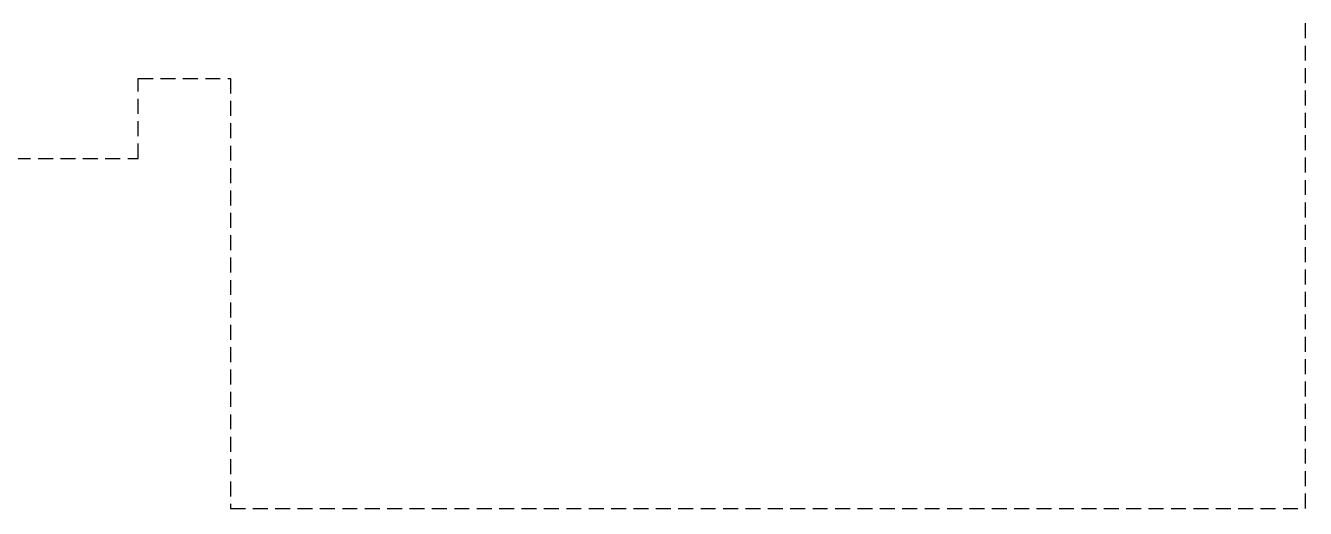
# Model space of a CAD drawing. Header units: millimetres. Extents: x 4436 to 4619, y 1272 to 1428.
# Drawn here: x 4572.23 to 4593.66, y 1367.07 to 1375.15 of the extents above; entities that cross this region are included whole.
import ezdxf

# ---------------------------------------------------------------- set-up
doc = ezdxf.new("R2010")
doc.units = ezdxf.units.MM
doc.linetypes.add('HIDDEN', pattern=[0.375, 0.25, -0.125])
doc.layers.add('PROJ', color=1, linetype='HIDDEN')

msp = doc.modelspace()

# ---------------------------------------------------------------- linework, layer by layer
at = {"layer": 'PROJ'}
for p, q in [((4574.11941, 1374.2653), (4575.66417, 1374.2653)), ((4574.11941, 1372.9253), (4574.11941, 1374.2653)), ((4575.66417, 1374.2653), (4575.66417, 1367.0653)), ((4567.56941, 1372.9253), (4574.11941, 1372.9253)), ((4575.66417, 1367.0653), (4593.66417, 1367.0653))]:
    msp.add_line(p, q, dxfattribs=at)
msp.add_lwpolyline([(4593.66417, 1367.0653), (4593.66417, 1395.67465)], dxfattribs=at)

doc.saveas('drawing.dxf')
